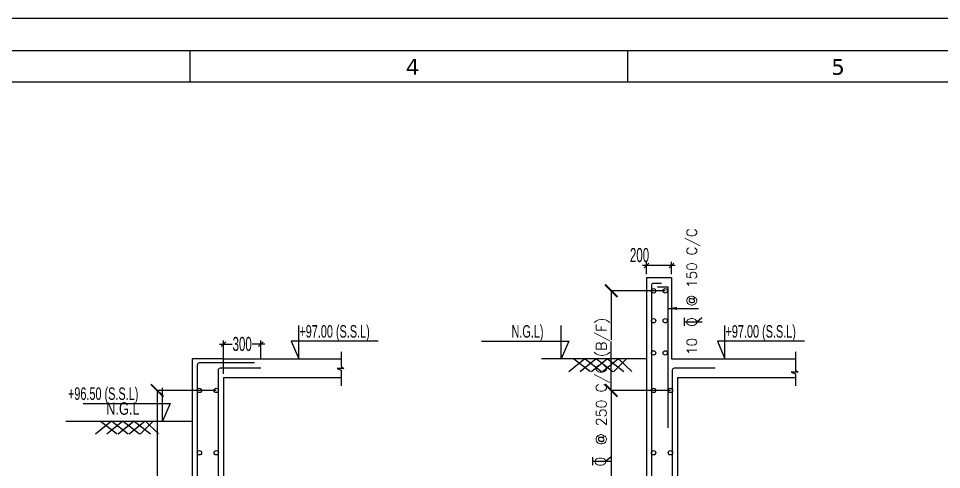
# Model space of a CAD drawing. Extents: x 1878645 to 3043969, y -1160829 to -603973.
# Drawn here: x 2218419 to 2225822, y -709148 to -705527 of the extents above; entities that cross this region are included whole.
import ezdxf
from ezdxf.enums import TextEntityAlignment as Align

# ---------------------------------------------------------------- set-up
doc = ezdxf.new("R2010")
doc.units = 0
doc.header["$LTSCALE"] = 100
doc.header["$PDMODE"] = 66
doc.linetypes.add('CONTINOUS', pattern=[0])
doc.linetypes.add('CONTINULUS', pattern=[0])
doc.layers.get('Defpoints').update_dxf_attribs({"lineweight": 0})
for name, color, linetype in [('C-REINF-DOT', 2, 'Continuous'), ('C-RETAINING WALL DETAILS', 4, 'Continuous'), ('C-T6-T7- PCC HATCH', 8, 'CONTINOUS'), ('CDIM', 3, 'Continuous'), ('Dim', 3, 'Continuous'), ('REINF', 5, 'Continuous'), ('S-DIM', 9, 'Continuous'), ('S-LEVEL MARK', 4, 'Continuous')]:
    doc.layers.add(name, color=color, linetype=linetype)
doc.layers.add('STR-DIM', color=1, linetype='CONTINOUS', lineweight=5)
doc.styles.add('ROMANS', font='simplex.shx', dxfattribs={"width": 0.75})
doc.styles.add('SOBHA', font='swisscl.ttf')
doc.styles.add('sobha.sed', font='swisscl.ttf', dxfattribs={"width": 0.8})
doc.styles.get("Standard").update_dxf_attribs({"font": 'verdana.ttf'})
doc.dimstyles.new('mm ond feet with line', dxfattribs={"dimtxt": 200, "dimasz": 100, "dimexe": 0.18, "dimexo": 0.0625, "dimgap": 0.09, "dimtad": 0, "dimdec": 0, "dimzin": 0, "dimdsep": 46, "dimtxsty": 'Standard', "dimblk": 'ARCHTICK', "dimcen": 0, "dimclrd": 8, "dimclre": 8, "dimclrt": 7, "dimadec": 0, "dimazin": 0, "dimtfac": 1, "dimtdec": 0, "dimtofl": 0, "dimtmove": 0, "dimatfit": 3, "dimfxl": 1, "dimtolj": 1, "dimtzin": 0, "dimarcsym": 0})
doc.dimstyles.new('S-25 MM', dxfattribs={"dimscale": 25, "dimtxt": 2.5, "dimasz": 1.5, "dimexe": 1.15, "dimexo": 1.25, "dimgap": 0.1, "dimtad": 0, "dimdec": 0, "dimrnd": 0.0005, "dimzin": 0, "dimdsep": 46, "dimtxsty": 'sobha.sed', "dimblk": 'OBLIQUE', "dimcen": 0.09, "dimdle": 1.25, "dimclrd": 8, "dimclre": 8, "dimclrt": 6, "dimadec": 0, "dimazin": 0, "dimtfac": 1, "dimtdec": 0, "dimtofl": 0, "dimtmove": 1, "dimatfit": 3, "dimfxl": 1, "dimtolj": 1, "dimtzin": 0, "dimlwd": -1, "dimlwe": -1, "dimarcsym": 0})

# ---------------------------------------------------------------- blocks, each defined once
blk = doc.blocks.new('_OBLIQUE')
at = {"color": 0, "linetype": 'ByBlock'}
blk.add_line((-0.5, -0.5), (0.5, 0.5), dxfattribs=at)
blk = doc.blocks.new('*D115')
at = {"layer": 'Defpoints', "color": 0, "transparency": 16777216}
for p in [(2223455, -707509.8), (2223455, -707610.3), (2223655, -707610.3)]:
    blk.add_point(p, dxfattribs=at)
at = {"layer": 'Dim', "color": 8, "transparency": 16777216}
for p, q in [((2223686.2, -707509.8), (2223423.7, -707509.8)), ((2223455, -707579.1), (2223455, -707481.1)), ((2223655, -707579.1), (2223655, -707481.1))]:
    blk.add_line(p, q, dxfattribs=at)
at = {"layer": 'Dim', "color": 8, "transparency": 16777216, "xscale": 37.5, "yscale": 37.5, "zscale": 37.5, "rotation": 180}
blk.add_blockref('_OBLIQUE', (2223455, -707509.8), dxfattribs=at)
at = {"layer": 'Dim', "color": 8, "transparency": 16777216, "xscale": 37.5, "yscale": 37.5, "zscale": 37.5}
blk.add_blockref('_OBLIQUE', (2223655, -707509.8), dxfattribs=at)
at = {"layer": 'Dim', "color": 6, "transparency": 16777216, "insert": (2223399.6, -707427.3), "char_height": 112.5, "attachment_point": 5, "style": 'sobha.sed'}
blk.add_mtext('\\A1;200', dxfattribs=at)
blk = doc.blocks.new('*D146')
at = {"layer": 'Defpoints', "color": 0, "transparency": 16777216}
for p in [(2220362.7, -708140.8), (2220362.7, -708290.3), (2220062.7, -708410.3)]:
    blk.add_point(p, dxfattribs=at)
at = {"layer": 'Dim', "color": 8, "transparency": 16777216}
for p, q in [((2220062.7, -708379.1), (2220062.7, -708112.1)), ((2220362.7, -708259.1), (2220362.7, -708112.1)), ((2220031.4, -708140.8), (2220131.5, -708140.8)), ((2220393.9, -708140.8), (2220293.8, -708140.8))]:
    blk.add_line(p, q, dxfattribs=at)
at = {"layer": 'Dim', "color": 8, "transparency": 16777216, "xscale": 37.5, "yscale": 37.5, "zscale": 37.5, "rotation": 180}
blk.add_blockref('_OBLIQUE', (2220062.7, -708140.8), dxfattribs=at)
at = {"layer": 'Dim', "color": 8, "transparency": 16777216, "xscale": 37.5, "yscale": 37.5, "zscale": 37.5}
blk.add_blockref('_OBLIQUE', (2220362.7, -708140.8), dxfattribs=at)
at = {"layer": 'Dim', "color": 6, "transparency": 16777216, "insert": (2220212.7, -708140.8), "char_height": 112.5, "attachment_point": 5, "style": 'sobha.sed'}
blk.add_mtext('\\A1;300', dxfattribs=at)
blk = doc.blocks.new('_ARCHTICK')
at = {"color": 0, "linetype": 'ByBlock', "const_width": 0.15}
blk.add_lwpolyline([(-0.5, -0.5), (0.5, 0.5)], dxfattribs=at)
blk = doc.blocks.new('*D147')
at = {"layer": 'Defpoints', "color": 0, "ltscale": 0.001, "transparency": 16777216}
for p in [(2219530.9, -708513.5), (2220005.2, -708513.5), (2220005.2, -713333.2)]:
    blk.add_point(p, dxfattribs=at)
at = {"layer": 'Dim', "color": 8, "lineweight": -2, "ltscale": 0.001, "transparency": 16777216}
for p, q in [((2220005.1, -708513.5), (2219530.8, -708513.5)), ((2219530.9, -708513.5), (2219530.9, -710915.8)), ((2219530.9, -713333.2), (2219530.9, -710930.8)), ((2220005.1, -713333.2), (2219530.8, -713333.2))]:
    blk.add_line(p, q, dxfattribs=at)
at = {"layer": 'Dim', "color": 8, "lineweight": -2, "ltscale": 0.001, "transparency": 16777216, "xscale": 100, "yscale": 100, "zscale": 100}
for p, rotation in [((2219530.9, -708513.5), 90), ((2219530.9, -713333.2), 270)]:
    blk.add_blockref('_ARCHTICK', p, dxfattribs=dict(at, rotation=rotation))
at = {"layer": 'Dim', "color": 7, "ltscale": 0.001, "transparency": 16777216, "insert": (2219530.9, -710923.3), "char_height": 4.5, "attachment_point": 5, "rotation": 90}
blk.add_mtext('\\A1;2410', dxfattribs=at)
blk = doc.blocks.new('*D151')
at = {"layer": 'Defpoints', "color": 0, "ltscale": 0.001, "transparency": 16777216}
for p in [(2223173.3, -708513.5), (2223647.5, -708513.5), (2223647.5, -713333.2)]:
    blk.add_point(p, dxfattribs=at)
at = {"layer": 'Dim', "color": 8, "lineweight": -2, "ltscale": 0.001, "transparency": 16777216}
for p, q in [((2223647.4, -708513.5), (2223173.1, -708513.5)), ((2223173.3, -708513.5), (2223173.3, -710915.8)), ((2223173.3, -713333.2), (2223173.3, -710930.8)), ((2223647.4, -713333.2), (2223173.1, -713333.2))]:
    blk.add_line(p, q, dxfattribs=at)
at = {"layer": 'Dim', "color": 8, "lineweight": -2, "ltscale": 0.001, "transparency": 16777216, "xscale": 100, "yscale": 100, "zscale": 100}
for p, rotation in [((2223173.3, -708513.5), 90), ((2223173.3, -713333.2), 270)]:
    blk.add_blockref('_ARCHTICK', p, dxfattribs=dict(at, rotation=rotation))
at = {"layer": 'Dim', "color": 7, "ltscale": 0.001, "transparency": 16777216, "insert": (2223173.3, -710923.3), "char_height": 4.5, "attachment_point": 5, "rotation": 90}
blk.add_mtext('\\A1;2410', dxfattribs=at)
blk = doc.blocks.new('TOR')
at = {"color": 2}
for p, q in [((-1.08, 3.13), (0.9, 3.13)), ((-0.09, 3.13), (-0.09, -1.3)), ((-0.09, 0.04), (0.95, -1.24))]:
    blk.add_line(p, q, dxfattribs=at)
at = {"color": 2, "style": 'ROMANS'}
blk.add_text('O', height=2.5, dxfattribs=at).set_placement((-1.35, 0.04))
blk.add_attdef('TOR', text='', height=2.5, dxfattribs=at).set_placement((-4.14, 0.04), align=Align.RIGHT)
blk.add_attdef('DIST', (3.77, 0.04), '', height=2.5, dxfattribs=at)
blk = doc.blocks.new('*D1018')
at = {"layer": 'Defpoints', "color": 0, "ltscale": 0.001, "transparency": 16777216}
for p in [(2223173.3, -707713.6), (2223605.6, -707713.6), (2223512.4, -708513.5)]:
    blk.add_point(p, dxfattribs=at)
at = {"layer": 'Dim', "color": 8, "lineweight": -2, "ltscale": 0.001, "transparency": 16777216}
for p, q in [((2223605.5, -707713.6), (2223173.1, -707713.6)), ((2223173.3, -707713.6), (2223173.3, -708107.9)), ((2223173.3, -708513.5), (2223173.3, -708119.2)), ((2223512.4, -708513.5), (2223173.1, -708513.5))]:
    blk.add_line(p, q, dxfattribs=at)
at = {"layer": 'Dim', "color": 8, "lineweight": -2, "ltscale": 0.001, "transparency": 16777216, "xscale": 100, "yscale": 100, "zscale": 100}
for p, rotation in [((2223173.3, -707713.6), 90), ((2223173.3, -708513.5), 270)]:
    blk.add_blockref('_ARCHTICK', p, dxfattribs=dict(at, rotation=rotation))
at = {"layer": 'Dim', "color": 7, "ltscale": 0.001, "transparency": 16777216, "insert": (2223173.3, -708113.5), "char_height": 4.5, "attachment_point": 5, "rotation": 90}
blk.add_mtext('\\A1;400', dxfattribs=at)

msp = doc.modelspace()

# ---------------------------------------------------------------- linework, layer by layer
at = {"color": 35}
msp.add_line((2237458.71243, -705527.26406), (2209009.38006, -705527.26406), dxfattribs=at)
for p, q in [((2237197.89345, -705788.08304), (2209260.16754, -705788.08304)), ((2219793.24194, -705788.08304), (2219793.24194, -706038.87053)), ((2223304.26674, -705788.08304), (2223304.26674, -706038.87053)), ((2237197.89345, -706038.87053), (2209510.95503, -706038.87053))]:
    msp.add_line(p, q)
at = {"layer": 'C-REINF-DOT', "color": 7}
for centre in [(2223512.42512, -707713.61657), (2223605.61238, -707713.61657), (2223512.42512, -707953.73725), (2223605.61238, -707953.73725), (2223512.42512, -708212.25016), (2223605.61238, -708212.25016), (2219870.09723, -708513.45499), (2220005.16743, -708513.45499), (2223512.42512, -708513.45499), (2223647.49532, -708513.45499), (2219870.09723, -709013.84017), (2220005.16743, -709013.84017), (2223512.42512, -709013.84017), (2223647.49532, -709013.84017)]:
    msp.add_circle(centre, 17.5, dxfattribs=at)
at = {"layer": 'C-RETAINING WALL DETAILS', "color": 2}
for p, q in [((2223454.99532, -707610.34746), (2223454.99532, -713410.34746)), ((2223654.99532, -707610.34746), (2223454.99532, -707610.34746)), ((2223654.99532, -707610.34746), (2223654.99532, -708260.34746)), ((2219812.66743, -708260.34746), (2219812.66743, -713410.34746)), ((2220062.66743, -708260.34746), (2219812.66743, -708260.34746)), ((2220062.66743, -708260.34746), (2221007.12241, -708260.34746)), ((2220062.66743, -708260.34746), (2221007.12241, -708260.34746)), ((2223654.99532, -708260.34746), (2224649.4503, -708260.34746)), ((2223654.99532, -708260.34746), (2224649.4503, -708260.34746)), ((2220062.66743, -708410.34746), (2220062.66743, -713410.34746)), ((2220062.66743, -708410.34746), (2221007.12241, -708410.34746)), ((2223704.99532, -708410.34746), (2224649.4503, -708410.34746)), ((2223704.99532, -708410.34746), (2223704.99532, -713410.34746))]:
    msp.add_line(p, q, dxfattribs=at)
at = {"layer": 'C-T6-T7- PCC HATCH', "color": 8, "linetype": 'CONTINULUS'}
for p, q in [((2223454.99532, -708260.34746), (2222612.26754, -708260.34746)), ((2222961.73228, -708260.34746), (2222833.10117, -708363.00356)), ((2222873.56427, -708260.34746), (2223005.19488, -708360.47417)), ((2223051.37426, -708260.34746), (2222922.74315, -708363.00356)), ((2222963.20625, -708260.34746), (2223094.83686, -708360.47417)), ((2223142.52253, -708260.34746), (2223013.89142, -708363.00356)), ((2223054.35452, -708260.34746), (2223185.98513, -708360.47417)), ((2223230.65821, -708260.34746), (2223102.0271, -708363.00356)), ((2223142.4902, -708260.34746), (2223274.12081, -708360.47417)), ((2223295.30019, -708260.34746), (2223191.66908, -708363.00356)), ((2223232.13218, -708260.34746), (2223338.76279, -708360.47417)), ((2218798.06191, -708760.34746), (2219812.66743, -708760.34746)), ((2219165.78811, -708760.34746), (2219037.157, -708863.00356)), ((2219077.6201, -708760.34746), (2219209.25071, -708860.47417)), ((2219255.43009, -708760.34746), (2219126.79898, -708863.00356)), ((2219167.26208, -708760.34746), (2219298.89269, -708860.47417)), ((2219346.57837, -708760.34746), (2219217.94726, -708863.00356)), ((2219258.41036, -708760.34746), (2219390.04097, -708860.47417)), ((2219434.71405, -708760.34746), (2219306.08294, -708863.00356)), ((2219346.54604, -708760.34746), (2219478.17665, -708860.47417)), ((2219499.35603, -708760.34746), (2219395.72492, -708863.00356)), ((2219436.18802, -708760.34746), (2219542.81863, -708860.47417))]:
    msp.add_line(p, q, dxfattribs=at)
at = {"layer": 'REINF'}
for points in [[(2223576.40146, -707654.95019), (2223509.99532, -707654.95019, 0.4142135624), (2223494.99532, -707669.95019), (2223494.99532, -710806.69286)], [(2220312.66743, -708292.12845), (2219867.66743, -708292.12845, 0.4142135624), (2219852.66743, -708307.12845), (2219852.66743, -710806.69286)], [(2220322.66743, -713680.34746), (2220037.66743, -713680.34746, -0.4142135624), (2220022.66743, -713665.34746), (2220022.66743, -708347.12845, -0.4142135624), (2220037.66743, -708332.12845), (2220362.66743, -708332.12845)], [(2223964.99532, -713680.34746), (2223679.99532, -713680.34746, -0.4142135624), (2223664.99532, -713665.34746), (2223664.99532, -708347.12845, -0.4142135624), (2223679.99532, -708332.12845), (2224004.99532, -708332.12845)]]:
    msp.add_lwpolyline(points, format="xyb", dxfattribs=at)
msp.add_lwpolyline([(2223545.03068, -707680.92689), (2223625.46856, -707680.92689), (2223625.46856, -708813.97521)], dxfattribs=at)
at = {"layer": 'S-DIM', "linetype": 'Continuous'}
for points in [[(2221007.12241, -708202.355), (2221007.12241, -708320.15903), (2221028.66407, -708336.56008), (2220974.29702, -708336.56008), (2221007.12241, -708349.88598), (2221007.12241, -708476.47074)], [(2224649.4503, -708202.355), (2224649.4503, -708350.59362), (2224670.99196, -708366.99468), (2224616.6249, -708366.99468), (2224649.4503, -708380.32057), (2224649.4503, -708476.47074)]]:
    msp.add_lwpolyline(points, dxfattribs=at)
at = {"layer": 'S-LEVEL MARK', "color": 1, "linetype": 'CONTINULUS'}
for points in [[(2221304.68836, -708118.22193), (2220606.17255, -708118.22193), (2220667.26552, -708260.34746), (2220667.26552, -707991.7024)], [(2222133.46497, -708118.22193), (2222831.98078, -708118.22193), (2222770.88781, -708260.34746), (2222770.88781, -707991.7024)], [(2224722.27615, -708118.22193), (2224023.76034, -708118.22193), (2224084.85331, -708260.34746), (2224084.85331, -707991.7024)], [(2218937.27279, -708618.22193), (2219635.7886, -708618.22193), (2219574.69563, -708760.34746), (2219574.69563, -708491.7024)]]:
    msp.add_lwpolyline(points, dxfattribs=at)

# ---------------------------------------------------------------- block references
at = {"layer": 'CDIM', "color": 7}
ref = msp.add_blockref('TOR', (2223859.74416, -707958.97284), dxfattribs=dict(at, xscale=32, yscale=32, zscale=32, rotation=89.99999999998404))
ref.add_attrib('TOR', '10', dxfattribs={"layer": '0', "color": 7, "height": 80, "rotation": 90, "style": 'ROMANS'}).set_placement((2223858.58466, -708091.604), align=Align.RIGHT)
ref.add_attrib('DIST', '@ 150 C/C ', (2223858.58466, -707838.31268), dxfattribs={"layer": '0', "color": 7, "height": 80, "rotation": 90, "style": 'ROMANS'})
at = {"layer": 'CDIM'}
ref = msp.add_blockref('TOR', (2223128.17551, -709078.48834), dxfattribs=dict(at, xscale=33.17760000000335, yscale=33.17760000000335, zscale=33.17760000000335, rotation=90))
ref.add_attrib('TOR', '10', dxfattribs={"layer": '0', "color": 7, "height": 82.944, "rotation": 90, "style": 'ROMANS'}).set_placement((2223126.97335, -709216.00032), align=Align.RIGHT)
ref.add_attrib('DIST', '@ 250 C/C (B/F) ', (2223134.34226, -708953.38789), dxfattribs={"layer": '0', "color": 7, "height": 82.944, "rotation": 90, "style": 'ROMANS'})

# ---------------------------------------------------------------- texts
for s, p in [('4', (2221524.82608, -705978.87344)), ('5', (2224936.86339, -705978.87344))]:
    msp.add_text(s, height=125.39374).set_placement(p)
at = {"layer": 'Dim', "color": 6, "style": 'sobha.sed'}
msp.add_text('N.G.L', height=100, dxfattribs=at).set_placement((2219122.28756, -708708.44639))
at = {"layer": 'STR-DIM', "color": 30, "style": 'SOBHA', "width": 0.85}
for s, p in [('+97.00 (S.S.L)', (2220671.69255, -708089.19563)), ('N.G.L)', (2222373.02036, -708089.19563)), ('+97.00 (S.S.L)', (2224089.28034, -708089.19563)), ('+96.50 (S.S.L)', (2218815.79241, -708589.19563))]:
    msp.add_text(s, height=100, dxfattribs=at).set_placement(p)

# ---------------------------------------------------------------- dimensions: what is measured, and where the dimension line sits
at = {"layer": 'Dim'}
dim = msp.add_linear_dim(base=(2223454.99532, -707509.81674), p1=(2223654.99532, -707610.34746), p2=(2223454.99532, -707610.34746), dimstyle='S-25 MM', override={"dimtxt": 4.5, "dimblk": 'OBLIQUE'}, dxfattribs=at)
dim.commit()
dim.dimension.update_dxf_attribs({"geometry": '*D115', "text_midpoint": (2223399.57962, -707427.31674), "dimtype": 160})
at = {"layer": 'Dim', "ltscale": 0.001}
for base, p1, p2, picture, middle in [((2223173.2627, -707713.61657), (2223512.42512, -708513.45499), (2223605.61238, -707713.61657), '*D1018', (2223173.2627, -708113.53578)), ((2219530.93481, -708513.45499), (2220005.16743, -713333.18239), (2220005.16743, -708513.45499), '*D147', (2219530.93481, -710923.31869)), ((2223173.2627, -708513.45499), (2223647.49532, -713333.18239), (2223647.49532, -708513.45499), '*D151', (2223173.2627, -710923.31869))]:
    dim = msp.add_linear_dim(base=base, p1=p1, p2=p2, angle=90, dimstyle='mm ond feet with line', override={"dimtxt": 4.5, "dimlfac": 0.5, "dimblk": 'ARCHTICK'}, dxfattribs=at)
    dim.commit()
    dim.dimension.update_dxf_attribs({"geometry": picture, "text_midpoint": middle})
at = {"layer": 'Dim'}
dim = msp.add_linear_dim(base=(2220362.66743, -708140.84448), p1=(2220062.66743, -708410.34746), p2=(2220362.66743, -708290.34746), dimstyle='S-25 MM', override={"dimtxt": 4.5}, dxfattribs=at)
dim.commit()
dim.dimension.update_dxf_attribs({"geometry": '*D146', "text_midpoint": (2220212.66743, -708140.84448)})

# ---------------------------------------------------------------- leaders
msp.add_leader([(2223625.46856, -707854.79563), (2223872.34574, -707854.79563)], dimstyle='S-25 MM', override={"dimasz": 3}, dxfattribs=at)

doc.saveas('drawing.dxf')
